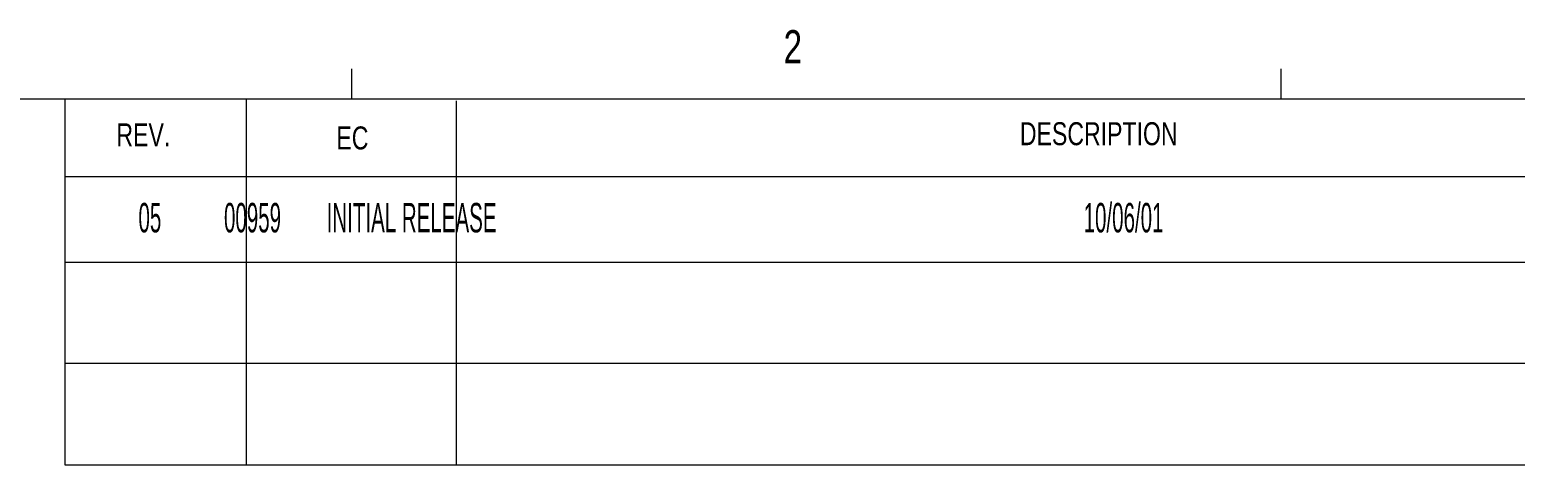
# Model space of a CAD drawing. Header units: inches. Extents: x 0.3 to 21.8, y 0.2 to 16.9.
# Drawn here: x 15.363 to 19.56, y 15.624 to 16.856 of the extents above; entities that cross this region are included whole.
import ezdxf

# ---------------------------------------------------------------- set-up
doc = ezdxf.new("R2010")
doc.units = ezdxf.units.IN
doc.header["$MEASUREMENT"] = 0
doc.styles.add('SLDTEXTSTYLE0', font='TXT', dxfattribs={"width": 0.75})
doc.styles.add('SLDTEXTSTYLE4', font='TXT', dxfattribs={"width": 0.520033})

msp = doc.modelspace()

# ---------------------------------------------------------------- linework, layer by layer
at = {"color": 7, "linetype": 'Continuous', "lineweight": 0}
for p, q in [((16.2729, 16.6606), (16.2729, 16.7454)), ((18.8979, 16.6606), (18.8979, 16.7454)), ((0.5229, 16.6606), (21.5229, 16.6606)), ((15.4635, 15.6244), (15.4635, 16.6606)), ((15.9758, 15.6244), (15.9758, 16.6606)), ((16.5675, 16.6549), (16.5675, 15.6244)), ((15.4635, 16.4411), (21.5229, 16.4411)), ((15.4635, 16.199), (21.5229, 16.199)), ((15.4635, 15.913), (21.5229, 15.913)), ((21.5229, 15.6244), (15.4635, 15.6244))]:
    msp.add_line(p, q, dxfattribs=at)

# ---------------------------------------------------------------- texts
at = {"color": 7, "linetype": 'Continuous', "lineweight": 0, "attachment_point": 1}
for s, insert, char_height, style in [('2', (17.4928, 16.8546), 0.0938, 'SLDTEXTSTYLE0'), ('REV.', (15.6083, 16.5911), 0.065, 'SLDTEXTSTYLE0'), ('EC', (16.2296, 16.5824), 0.065, 'SLDTEXTSTYLE0'), ('DESCRIPTION', (18.1603, 16.5944), 0.065, 'SLDTEXTSTYLE0'), ('05           00959        INITIAL RELEASE                                                                                                       10/06/01', (15.6706, 16.3662), 0.0833333, 'SLDTEXTSTYLE4')]:
    msp.add_mtext(s, dxfattribs=dict(at, insert=insert, char_height=char_height, style=style))

doc.saveas('drawing.dxf')
